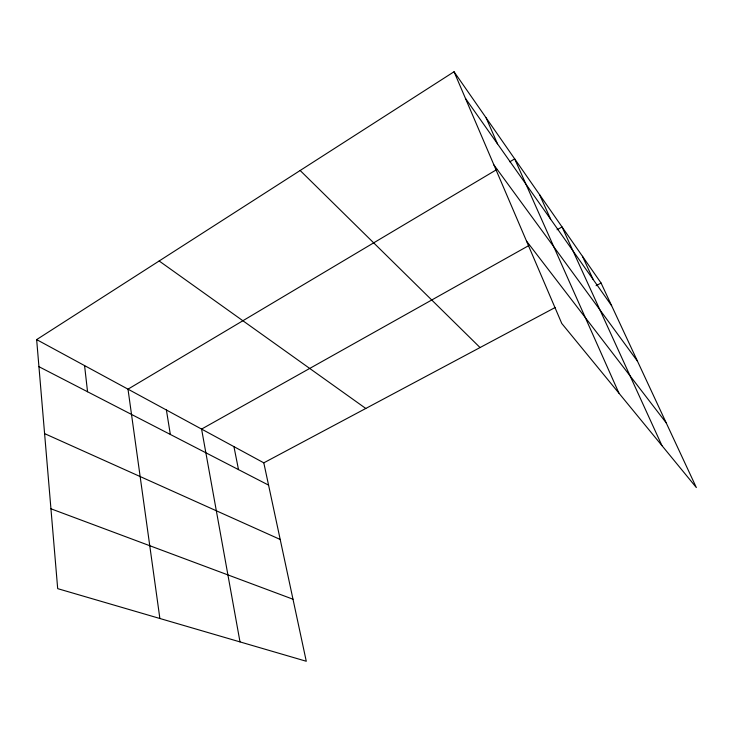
<?xml version="1.0" encoding="UTF-8"?>
<svg xmlns="http://www.w3.org/2000/svg" width="733" height="733" viewBox="0 0 733 733"><rect width="100%" height="100%" fill="white"/><g stroke="black" fill="none" stroke-linecap="round" stroke-linejoin="round"><path stroke-width="1.1" d="M36.65 339.599L263.798 462.835L306.275 661.258L57.687 588.645L36.65 339.599L454.048 71.742L601.078 283.039L696.35 487.564L561.771 323.473L454.048 71.742M497.084 169.369L128 389.159L159.876 618.496M509.801 161.801L514.685 158.887L618.945 393.181M529.18 245.363L201.584 429.08L240.003 641.897M557.062 229.731L562.037 226.937L661.936 445.609M263.798 462.835L555.193 307.494M596.085 285.696L601.078 283.039M50.944 508.794L292.998 599.218M44.594 433.615L280.208 539.47M38.941 366.683L268.571 485.127M159.153 260.985L365.794 408.464M300.163 170.496L480.051 347.552M526.514 241.093L666.233 422.904M493.95 164.989L637.508 361.241M465.446 98.387L611.624 305.688M582.451 256.275L593.199 279.566M539.561 194.639L550.666 219.231M486.126 117.848L497.478 143.815M233.946 446.635L238.5 469.615M166.4 409.994L170.34 434.458M84.579 365.602L87.548 391.752"/></g></svg>
